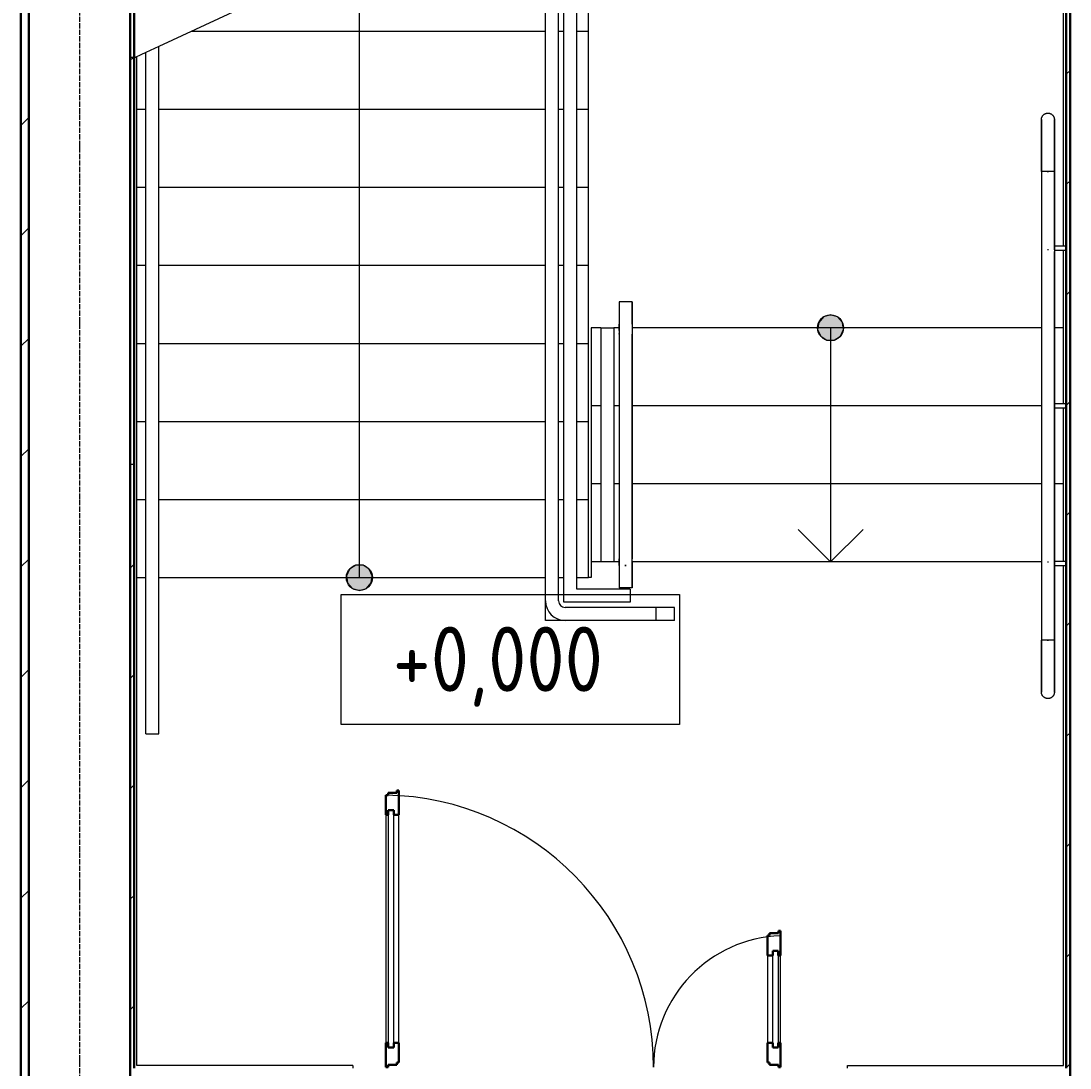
# Model space of a CAD drawing. Header units: millimetres. Extents: x -215207 to 92095, y -30385 to 123050.
# Drawn here: x -187160 to -183130, y -6139 to -2114 of the extents above; entities that cross this region are included whole.
import ezdxf

# ---------------------------------------------------------------- set-up
doc = ezdxf.new("R2010")
doc.units = ezdxf.units.MM
doc.linetypes.add('ADSK_Линия сетки', pattern=[25, 20, -2.5, 0, -2.5])
for name, color, linetype, lineweight in [('Аннотация', 7, 'Continuous', 20), ('Двери', 7, 'Continuous', 9), ('Лестницы', 7, 'Continuous', 9), ('Ограждение', 7, 'Continuous', 9), ('Оси', 7, 'Continuous', 9), ('Отметки', 7, 'Continuous', 9), ('Стены внутренние', 7, 'Continuous', 20), ('Стены наружные', 7, 'Continuous', 20), ('Стены штриховка', 7, 'Continuous', 9), ('Стрелки вверх', 7, 'Continuous', 20)]:
    doc.layers.add(name, color=color, linetype=linetype, lineweight=lineweight)
doc.layers.add('Двери открывание', color=7, linetype='Continuous', lineweight=9, true_color=0xc0c0c0)
doc.styles.add('GOST Common_3', font='GOST_Common.ttf', dxfattribs={"width": 0.9, "height": 2.5})

# ---------------------------------------------------------------- blocks, each defined once
blk = doc.blocks.new('1 этаж 21082025')
at = {"layer": 'Стрелки вверх'}
h = blk.add_hatch(color=256, dxfattribs=at)
edge = h.paths.add_edge_path()
edge.add_arc((15885, -34735), 50, 0, 360)
for points in [[(15899.1, -34783), (15922.8, -34767.7), (15934.5, -34742.1), (15930.5, -34714.2), (15912, -34692.9), (15885, -34685), (15858, -34692.9), (15839.5, -34714.2), (15835.5, -34742.1), (15847.2, -34767.7), (15870.9, -34783)], [(14075, -35745), (14102, -35737.1), (14120.5, -35715.8), (14124.5, -35687.9), (14112.8, -35662.3), (14089.1, -35647), (14060.9, -35647), (14037.2, -35662.3), (14025.5, -35687.9), (14029.5, -35715.8), (14048, -35737.1)]]:
    blk.add_hatch(color=256, dxfattribs=at).paths.add_polyline_path(points)
h = blk.add_hatch(color=256, dxfattribs=at)
edge = h.paths.add_edge_path()
edge.add_arc((14075, -35695), 50, 0, 360)
at = {"layer": 'Аннотация', "lineweight": 20}
for p, q in [((14004.4, -36260.2), (14004.4, -35760.2)), ((14004.4, -35760.2), (15304.4, -35760.2)), ((15304.4, -35760.2), (15304.4, -36260.2)), ((15304.4, -36260.2), (14004.4, -36260.2))]:
    blk.add_line(p, q, dxfattribs=at)
at = {"layer": 'Двери', "lineweight": 30}
for p, q in [((14185, -36531), (14177, -36531)), ((14177, -36531), (14177, -36607)), ((14219, -36522), (14185, -36522)), ((14185, -36522), (14185, -36531)), ((14227, -36513), (14219, -36513)), ((14219, -36513), (14219, -36522)), ((14227, -36607), (14227, -36513)), ((14186, -36589), (14186, -36607)), ((14207, -36589), (14186, -36589)), ((14207, -36607), (14207, -36589)), ((14186, -36607), (14177, -36607)), ((14227, -36607), (14207, -36607)), ((15651, -37071), (15643, -37071)), ((15643, -37071), (15643, -37147)), ((15685, -37062), (15651, -37062)), ((15651, -37062), (15651, -37071)), ((15693, -37053), (15685, -37053)), ((15685, -37053), (15685, -37062)), ((15693, -37147), (15693, -37053)), ((15643, -37147), (15663, -37147)), ((15663, -37147), (15663, -37129)), ((15663, -37129), (15684, -37129)), ((15684, -37129), (15684, -37147)), ((15684, -37147), (15693, -37147)), ((14177, -37483), (14177, -37577)), ((14186, -37483), (14177, -37483)), ((14186, -37501), (14186, -37483)), ((14207, -37501), (14186, -37501)), ((14207, -37483), (14207, -37501)), ((14227, -37483), (14207, -37483)), ((14227, -37559), (14227, -37483)), ((15643, -37483), (15643, -37559)), ((15643, -37483), (15663, -37483)), ((15663, -37483), (15663, -37501)), ((15663, -37501), (15684, -37501)), ((15684, -37483), (15693, -37483)), ((15684, -37501), (15684, -37483)), ((15693, -37577), (15693, -37483)), ((14219, -37568), (14219, -37559)), ((14219, -37559), (14227, -37559)), ((15643, -37559), (15651, -37559)), ((15651, -37559), (15651, -37568)), ((14177, -37577), (14185, -37577)), ((14185, -37577), (14185, -37568)), ((14185, -37568), (14219, -37568)), ((15651, -37568), (15685, -37568)), ((15685, -37568), (15685, -37577)), ((15685, -37577), (15693, -37577))]:
    blk.add_line(p, q, dxfattribs=at)
at = {"layer": 'Двери'}
for p, q in [((14186, -36589), (14186, -37501)), ((14207, -36589), (14186, -36589)), ((14207, -37501), (14207, -36589)), ((14177, -36607), (14177, -37483)), ((14227, -37483), (14227, -36607)), ((15643, -37147), (15643, -37483)), ((15663, -37501), (15663, -37129)), ((15663, -37129), (15684, -37129)), ((15684, -37129), (15684, -37501)), ((15693, -37483), (15693, -37147)), ((14186, -37501), (14207, -37501)), ((15684, -37501), (15663, -37501))]:
    blk.add_line(p, q, dxfattribs=at)
at = {"layer": 'Двери открывание'}
for centre, radius, start, end in [((14159, -37577), 1046, 0, 89.014), ((15711, -37577), 506, 92.0386, 180)]:
    blk.add_arc(centre, radius, start, end, dxfattribs=at)
at = {"layer": 'Лестницы'}
for p, q in [((14955, -33595), (14955, -33295)), ((13961.7, -33347.8), (13305, -33654.1)), ((13431.6, -33595), (14790, -33595)), ((13431.6, -33595), (14790, -33595)), ((14840, -33595), (14860, -33595)), ((14840, -33595), (14860, -33595)), ((14910, -33595), (14955, -33595)), ((14910, -33595), (14955, -33595)), ((14955, -33895), (14955, -33595)), ((13255, -33677.4), (13195, -33705.4)), ((13220, -33895), (13255, -33895)), ((13220, -33895), (13255, -33895)), ((13305, -33895), (14790, -33895)), ((13305, -33895), (14790, -33895)), ((14840, -33895), (14860, -33895)), ((14840, -33895), (14860, -33895)), ((14910, -33895), (14955, -33895)), ((14910, -33895), (14955, -33895)), ((14955, -34195), (14955, -33895)), ((13220, -34195), (13255, -34195)), ((13220, -34195), (13255, -34195)), ((13305, -34195), (14790, -34195)), ((13305, -34195), (14790, -34195)), ((14840, -34195), (14860, -34195)), ((14840, -34195), (14860, -34195)), ((14910, -34195), (14955, -34195)), ((14910, -34195), (14955, -34195)), ((14955, -34495), (14955, -34195)), ((13220, -34495), (13255, -34495)), ((13220, -34495), (13255, -34495)), ((13305, -34495), (14790, -34495)), ((13305, -34495), (14790, -34495)), ((14840, -34495), (14860, -34495)), ((14840, -34495), (14860, -34495)), ((14910, -34495), (14955, -34495)), ((14910, -34495), (14955, -34495)), ((14955, -34795), (14955, -34495)), ((15002.5, -34735), (14965, -34735)), ((14965, -34735), (14965, -35035)), ((15002.5, -34735), (14965, -34735)), ((15072.5, -34735), (15052.5, -34735)), ((15072.5, -34735), (15052.5, -34735)), ((16695, -34735), (15122.5, -34735)), ((16695, -34735), (15122.5, -34735)), ((16780, -34735), (16745, -34735)), ((16780, -34735), (16745, -34735)), ((13220, -34795), (13255, -34795)), ((13220, -34795), (13255, -34795)), ((13305, -34795), (14790, -34795)), ((13305, -34795), (14790, -34795)), ((14840, -34795), (14860, -34795)), ((14840, -34795), (14860, -34795)), ((14910, -34795), (14955, -34795)), ((14910, -34795), (14955, -34795)), ((14955, -35095), (14955, -34795)), ((14965, -35035), (14965, -35335)), ((15002.5, -35035), (14965, -35035)), ((15002.5, -35035), (14965, -35035)), ((15072.5, -35035), (15052.5, -35035)), ((15072.5, -35035), (15052.5, -35035)), ((16695, -35035), (15122.5, -35035)), ((16695, -35035), (15122.5, -35035)), ((13220, -35095), (13255, -35095)), ((13220, -35095), (13255, -35095)), ((13305, -35095), (14790, -35095)), ((13305, -35095), (14790, -35095)), ((14840, -35095), (14860, -35095)), ((14840, -35095), (14860, -35095)), ((14910, -35095), (14955, -35095)), ((14910, -35095), (14955, -35095)), ((14955, -35395), (14955, -35095)), ((14965, -35335), (14965, -35635)), ((15002.5, -35335), (14965, -35335)), ((15002.5, -35335), (14965, -35335)), ((15072.5, -35335), (15052.5, -35335)), ((15072.5, -35335), (15052.5, -35335)), ((16695, -35335), (15122.5, -35335)), ((16695, -35335), (15122.5, -35335)), ((16780, -35335), (16745, -35335)), ((16780, -35335), (16745, -35335)), ((13220, -35395), (13255, -35395)), ((13220, -35395), (13255, -35395)), ((13305, -35395), (14790, -35395)), ((13305, -35395), (14790, -35395)), ((14840, -35395), (14860, -35395)), ((14840, -35395), (14860, -35395)), ((14910, -35395), (14955, -35395)), ((14910, -35395), (14955, -35395)), ((14955, -35695), (14955, -35395)), ((14965, -35635), (14965, -35695)), ((15002.5, -35635), (14965, -35635)), ((15002.5, -35635), (14965, -35635)), ((15072.5, -35635), (15052.5, -35635)), ((15072.5, -35635), (15052.5, -35635)), ((16695, -35635), (15122.5, -35635)), ((16695, -35635), (15122.5, -35635)), ((13220, -35695), (13255, -35695)), ((13220, -35695), (13255, -35695)), ((13305, -35695), (14790, -35695)), ((13305, -35695), (14790, -35695)), ((14840, -35695), (14860, -35695)), ((14840, -35695), (14860, -35695)), ((14910, -35695), (14955, -35695)), ((14910, -35695), (14955, -35695)), ((14965, -35695), (14955, -35695))]:
    blk.add_line(p, q, dxfattribs=at)
at = {"layer": 'Ограждение'}
for p, q in [((16780, -34421.7), (16780, -30425)), ((14910, -35740), (14910, -32905.6)), ((14790, -35754.4), (14790, -32961.6)), ((14840, -35754.4), (14840, -32938.3)), ((14860, -35790), (14860, -32928.9)), ((13305, -33654.1), (13255, -33677.4)), ((13255, -35995), (13255, -33677.4)), ((13305, -35995), (13305, -33654.1)), ((13220, -33693.7), (13210, -33698.4)), ((13220, -35995), (13220, -33693.7)), ((16695.1, -33933), (16695.2, -33932)), ((16695.2, -33932), (16695.3, -33931)), ((16695.3, -33931), (16695.5, -33930)), ((16695.5, -33930), (16695.7, -33929.1)), ((16695.7, -33929.1), (16696, -33928.1)), ((16696, -33928.1), (16696.3, -33927.1)), ((16696.3, -33927.1), (16696.6, -33926.2)), ((16696.6, -33926.2), (16697, -33925.3)), ((16697, -33925.3), (16697.4, -33924.4)), ((16697.4, -33924.4), (16697.8, -33923.5)), ((16697.8, -33923.5), (16698.3, -33922.6)), ((16698.3, -33922.6), (16698.8, -33921.7)), ((16698.8, -33921.7), (16699.4, -33920.9)), ((16699.4, -33920.9), (16699.9, -33920.1)), ((16699.9, -33920.1), (16700.6, -33919.3)), ((16700.6, -33919.3), (16701.2, -33918.5)), ((16701.2, -33918.5), (16701.9, -33917.8)), ((16701.9, -33917.8), (16702.6, -33917.1)), ((16702.6, -33917.1), (16703.3, -33916.4)), ((16703.3, -33916.4), (16704.1, -33915.7)), ((16704.1, -33915.7), (16704.9, -33915.1)), ((16704.9, -33915.1), (16705.7, -33914.5)), ((16705.7, -33914.5), (16706.5, -33914)), ((16706.5, -33914), (16707.3, -33913.4)), ((16707.3, -33913.4), (16708.2, -33913)), ((16708.2, -33913), (16709.1, -33912.5)), ((16709.1, -33912.5), (16710, -33912.1)), ((16710, -33912.1), (16710.9, -33911.7)), ((16710.9, -33911.7), (16711.9, -33911.4)), ((16711.9, -33911.4), (16712.8, -33911)), ((16712.8, -33911), (16713.8, -33910.8)), ((16713.8, -33910.8), (16714.8, -33910.6)), ((16714.8, -33910.6), (16715.8, -33910.4)), ((16715.8, -33910.4), (16716.7, -33910.2)), ((16716.7, -33910.2), (16717.7, -33910.1)), ((16717.7, -33910.1), (16718.7, -33910)), ((16718.7, -33910), (16719.7, -33910)), ((16719.7, -33910), (16720, -33910)), ((16720, -33910), (16721, -33910)), ((16721, -33910), (16722, -33910.1)), ((16722, -33910.1), (16723, -33910.2)), ((16723, -33910.2), (16724, -33910.3)), ((16724, -33910.3), (16725, -33910.5)), ((16725, -33910.5), (16725.9, -33910.7)), ((16725.9, -33910.7), (16726.9, -33911)), ((16726.9, -33911), (16727.9, -33911.3)), ((16727.9, -33911.3), (16728.8, -33911.6)), ((16728.8, -33911.6), (16729.7, -33912)), ((16729.7, -33912), (16730.6, -33912.4)), ((16730.6, -33912.4), (16731.5, -33912.8)), ((16731.5, -33912.8), (16732.4, -33913.3)), ((16732.4, -33913.3), (16733.3, -33913.8)), ((16733.3, -33913.8), (16734.1, -33914.4)), ((16734.1, -33914.4), (16734.9, -33914.9)), ((16734.9, -33914.9), (16735.7, -33915.6)), ((16735.7, -33915.6), (16736.5, -33916.2)), ((16736.5, -33916.2), (16737.2, -33916.9)), ((16737.2, -33916.9), (16737.9, -33917.6)), ((16737.9, -33917.6), (16738.6, -33918.3)), ((16738.6, -33918.3), (16739.3, -33919.1)), ((16739.3, -33919.1), (16739.9, -33919.9)), ((16739.9, -33919.9), (16740.5, -33920.7)), ((16740.5, -33920.7), (16741, -33921.5)), ((16741, -33921.5), (16741.6, -33922.3)), ((16741.6, -33922.3), (16742, -33923.2)), ((16742, -33923.2), (16742.5, -33924.1)), ((16742.5, -33924.1), (16742.9, -33925)), ((16742.9, -33925), (16743.3, -33925.9)), ((16743.3, -33925.9), (16743.6, -33926.9)), ((16743.6, -33926.9), (16744, -33927.8)), ((16744, -33927.8), (16744.2, -33928.8)), ((16744.2, -33928.8), (16744.4, -33929.8)), ((16744.4, -33929.8), (16744.6, -33930.8)), ((16744.6, -33930.8), (16744.8, -33931.7)), ((16744.8, -33931.7), (16744.9, -33932.7)), ((16695, -33934), (16695.1, -33933)), ((16695, -33935), (16695, -33934)), ((16695, -33935.3), (16695, -33935)), ((16695, -33935), (16695, -33935)), ((16695, -33935), (16695, -33935.2)), ((16695, -33935.2), (16695, -33935.6)), ((16695, -33935.8), (16695, -33935.3)), ((16695, -33935.6), (16695, -33936.4)), ((16695, -33936.7), (16695, -33935.8)), ((16695, -33936.4), (16695, -33937.6)), ((16695, -33937.9), (16695, -33936.7)), ((16695, -33937.6), (16695, -33939)), ((16695, -33939.4), (16695, -33937.9)), ((16695, -33939), (16695, -33940.7)), ((16695, -33941.3), (16695, -33939.4)), ((16695, -33940.7), (16695, -33942.8)), ((16695, -33943.4), (16695, -33941.3)), ((16695, -33942.8), (16695, -33945.2)), ((16695, -33945.8), (16695, -33943.4)), ((16695, -33945.2), (16695, -33947.8)), ((16695, -33948.6), (16695, -33945.8)), ((16695, -33947.8), (16695, -33950.8)), ((16695, -33951.6), (16695, -33948.6)), ((16695, -33950.8), (16695, -33954)), ((16695, -33955), (16695, -33951.6)), ((16695, -33954), (16695, -33957.6)), ((16695, -33958.6), (16695, -33955)), ((16695, -33957.6), (16695, -33961.4)), ((16695, -33962.5), (16695, -33958.6)), ((16695, -33961.4), (16695, -33965.5)), ((16695, -33966.7), (16695, -33962.5)), ((16695, -33965.5), (16695, -33969.9)), ((16695, -33971.2), (16695, -33966.7)), ((16695, -33969.9), (16695, -33974.6)), ((16695, -33975.9), (16695, -33971.2)), ((16744.9, -33932.7), (16745, -33933.7)), ((16745, -33933.7), (16745, -33934.7)), ((16745, -33934.7), (16745, -33935)), ((16745, -33935.3), (16745, -33935)), ((16745, -33935), (16745, -33935)), ((16745, -33935), (16745, -33935.2)), ((16745, -33935.2), (16745, -33935.6)), ((16745, -33935.8), (16745, -33935.3)), ((16745, -33935.6), (16745, -33936.4)), ((16745, -33936.7), (16745, -33935.8)), ((16745, -33936.4), (16745, -33937.6)), ((16745, -33937.9), (16745, -33936.7)), ((16745, -33937.6), (16745, -33939)), ((16745, -33939.4), (16745, -33937.9)), ((16745, -33939), (16745, -33940.7)), ((16745, -33941.3), (16745, -33939.4)), ((16745, -33940.7), (16745, -33942.8)), ((16745, -33943.4), (16745, -33941.3)), ((16745, -33942.8), (16745, -33945.2)), ((16745, -33945.8), (16745, -33943.4)), ((16745, -33945.2), (16745, -33947.8)), ((16745, -33948.6), (16745, -33945.8)), ((16745, -33947.8), (16745, -33950.8)), ((16745, -33951.6), (16745, -33948.6)), ((16745, -33950.8), (16745, -33954)), ((16745, -33955), (16745, -33951.6)), ((16745, -33954), (16745, -33957.6)), ((16745, -33958.6), (16745, -33955)), ((16745, -33957.6), (16745, -33961.4)), ((16745, -33962.5), (16745, -33958.6)), ((16745, -33961.4), (16745, -33965.5)), ((16745, -33966.7), (16745, -33962.5)), ((16745, -33965.5), (16745, -33969.9)), ((16745, -33971.2), (16745, -33966.7)), ((16745, -33969.9), (16745, -33974.6)), ((16745, -33975.9), (16745, -33971.2)), ((16695, -33974.6), (16695, -33979.5)), ((16695, -33980.9), (16695, -33975.9)), ((16695, -33979.5), (16695, -33984.6)), ((16695, -33986.1), (16695, -33980.9)), ((16695, -33984.6), (16695, -33990)), ((16695, -33991.5), (16695, -33986.1)), ((16695, -33990), (16695, -33995.7)), ((16695, -33997.2), (16695, -33991.5)), ((16695, -33995.7), (16695, -34001.5)), ((16695, -34003.1), (16695, -33997.2)), ((16695, -34001.5), (16695, -34007.6)), ((16695, -34009.2), (16695, -34003.1)), ((16695, -34007.6), (16695, -34013.8)), ((16695, -34015.6), (16695, -34009.2)), ((16745, -33974.6), (16745, -33979.5)), ((16745, -33980.9), (16745, -33975.9)), ((16745, -33979.5), (16745, -33984.6)), ((16745, -33986.1), (16745, -33980.9)), ((16745, -33984.6), (16745, -33990)), ((16745, -33991.5), (16745, -33986.1)), ((16745, -33990), (16745, -33995.7)), ((16745, -33997.2), (16745, -33991.5)), ((16745, -33995.7), (16745, -34001.5)), ((16745, -34003.1), (16745, -33997.2)), ((16745, -34001.5), (16745, -34007.6)), ((16745, -34009.2), (16745, -34003.1)), ((16745, -34007.6), (16745, -34013.8)), ((16745, -34015.6), (16745, -34009.2)), ((16695, -34013.8), (16695, -34020.3)), ((16695, -34022.1), (16695, -34015.6)), ((16695, -34020.3), (16695, -34026.9)), ((16695, -34028.8), (16695, -34022.1)), ((16695, -34026.9), (16695, -34033.8)), ((16695, -34035.6), (16695, -34028.8)), ((16695, -34033.8), (16695, -34040.7)), ((16695, -34042.6), (16695, -34035.6)), ((16695, -34040.7), (16695, -34047.9)), ((16695, -34049.8), (16695, -34042.6)), ((16695, -34047.9), (16695, -34055.1)), ((16695, -34057.1), (16695, -34049.8)), ((16745, -34013.8), (16745, -34020.3)), ((16745, -34022.1), (16745, -34015.6)), ((16745, -34020.3), (16745, -34026.9)), ((16745, -34028.8), (16745, -34022.1)), ((16745, -34026.9), (16745, -34033.8)), ((16745, -34035.6), (16745, -34028.8)), ((16745, -34033.8), (16745, -34040.7)), ((16745, -34042.6), (16745, -34035.6)), ((16745, -34040.7), (16745, -34047.9)), ((16745, -34049.8), (16745, -34042.6)), ((16745, -34047.9), (16745, -34055.1)), ((16745, -34057.1), (16745, -34049.8)), ((16695, -34055.1), (16695, -34062.5)), ((16695, -34064.5), (16695, -34057.1)), ((16695, -34062.5), (16695, -34070)), ((16695, -34072.1), (16695, -34064.5)), ((16695, -34070), (16695, -34077.7)), ((16695, -34079.7), (16695, -34072.1)), ((16695, -34077.7), (16695, -34085.4)), ((16695, -34087.5), (16695, -34079.7)), ((16695, -34085.4), (16695, -34093.2)), ((16695, -34095.3), (16695, -34087.5)), ((16695, -34093.2), (16695, -34101)), ((16745, -34055.1), (16745, -34062.5)), ((16745, -34064.5), (16745, -34057.1)), ((16745, -34062.5), (16745, -34070)), ((16745, -34072.1), (16745, -34064.5)), ((16745, -34070), (16745, -34077.7)), ((16745, -34079.7), (16745, -34072.1)), ((16745, -34077.7), (16745, -34085.4)), ((16745, -34087.5), (16745, -34079.7)), ((16745, -34085.4), (16745, -34093.2)), ((16745, -34095.3), (16745, -34087.5)), ((16745, -34093.2), (16745, -34101)), ((16695, -34103.1), (16695, -34095.3)), ((16695, -34101), (16695, -34108.9)), ((16695, -34111.1), (16695, -34103.1)), ((16695, -34108.9), (16695, -34116.9)), ((16695, -34119), (16695, -34111.1)), ((16695, -34116.9), (16695, -34124.8)), ((16695, -34127), (16695, -34119)), ((16695, -34124.8), (16695, -34132.8)), ((16695, -34135), (16695, -34127)), ((16695, -34132.8), (16695, -34135)), ((16745, -34103.1), (16745, -34095.3)), ((16745, -34101), (16745, -34108.9)), ((16745, -34111.1), (16745, -34103.1)), ((16745, -34108.9), (16745, -34116.9)), ((16745, -34119), (16745, -34111.1)), ((16745, -34116.9), (16745, -34124.8)), ((16745, -34127), (16745, -34119)), ((16745, -34124.8), (16745, -34132.8)), ((16745, -34135), (16745, -34127)), ((16745, -34132.8), (16745, -34135)), ((16695, -34135), (16695, -34435.5)), ((16745, -34135), (16695, -34135)), ((16695, -34135), (16695, -34435)), ((16722.3, -34135), (16717.7, -34135)), ((16717.7, -34135), (16720, -34135)), ((16720, -34135), (16722.3, -34135)), ((16745, -34435.5), (16745, -34135)), ((16745, -34135), (16745, -34435)), ((16695, -34435), (16695, -35635)), ((16695, -34441.8), (16695, -35641.8)), ((16790, -34421.5), (16745, -34421.5)), ((16745, -34435), (16745, -35635)), ((16745, -34436.5), (16790, -34436.5)), ((16745, -35641.8), (16745, -34441.8)), ((16780, -35027.8), (16780, -34436.2)), ((15072.5, -34635), (15072.5, -34721.5)), ((15122.5, -34635), (15072.5, -34635)), ((15072.5, -34635), (15072.5, -34721.5)), ((15099.8, -34635), (15095.2, -34635)), ((15122.5, -34721.5), (15122.5, -34635)), ((15122.5, -34635), (15122.5, -34721.5)), ((15002.5, -34735), (15052.5, -34735)), ((15002.5, -34735), (15002.5, -35635)), ((15052.5, -34735), (15052.5, -35635)), ((15072.5, -34722.1), (15072.5, -34721.5)), ((15072.5, -34721.5), (15072.5, -34746.7)), ((15072.5, -34725.1), (15072.5, -34722.1)), ((15072.5, -34728.1), (15072.5, -34725.1)), ((15072.5, -34731.1), (15072.5, -34728.1)), ((15072.5, -34734), (15072.5, -34731.1)), ((15072.5, -34737), (15072.5, -34734)), ((15072.5, -34739.9), (15072.5, -34737)), ((15122.5, -34721.5), (15122.5, -34724.5)), ((15122.5, -34721.5), (15122.5, -34746.7)), ((15122.5, -34724.5), (15122.5, -34727.5)), ((15122.5, -34727.5), (15122.5, -34730.5)), ((15122.5, -34730.5), (15122.5, -34733.4)), ((15122.5, -34733.4), (15122.5, -34736.4)), ((15122.5, -34736.4), (15122.5, -34739.3)), ((15072.5, -34742.8), (15072.5, -34739.9)), ((15072.5, -34745.6), (15072.5, -34742.8)), ((15072.5, -34746.7), (15072.5, -35623.3)), ((15072.5, -34759.3), (15072.5, -34756.7)), ((15072.5, -34759.3), (15072.5, -35635.9)), ((15122.5, -34739.3), (15122.5, -34742.2)), ((15122.5, -34742.2), (15122.5, -34745.1)), ((15122.5, -34745.1), (15122.5, -34746.7)), ((15122.5, -34746.7), (15122.5, -35623.3)), ((15122.5, -34756.1), (15122.5, -34758.7)), ((15122.5, -34758.7), (15122.5, -34759.3)), ((15122.5, -35635.9), (15122.5, -34759.3)), ((16790, -35027.5), (16745, -35027.5)), ((16745, -35042.5), (16790, -35042.5)), ((16780, -35633.8), (16780, -35042.2)), ((15072.5, -35648.5), (15072.5, -35623.3)), ((15122.5, -35648.5), (15122.5, -35623.3)), ((15052.5, -35635), (15002.5, -35635)), ((15072.5, -35635.9), (15072.5, -35636.8)), ((15072.5, -35635.9), (15072.5, -35648.5)), ((15072.5, -35635.9), (15072.5, -35641.8)), ((15072.5, -35635.9), (15072.5, -35642)), ((15072.5, -35636.8), (15072.5, -35637.7)), ((15072.5, -35637.7), (15072.5, -35638.6)), ((15072.5, -35638.6), (15072.5, -35639.5)), ((15072.5, -35639.5), (15072.5, -35640.5)), ((15072.5, -35640.5), (15072.5, -35641.4)), ((15072.5, -35641.4), (15072.5, -35642.4)), ((15072.5, -35642.4), (15072.5, -35643.4)), ((15072.5, -35643.4), (15072.5, -35644.3)), ((15072.5, -35644.3), (15072.5, -35645.3)), ((15072.5, -35645.3), (15072.5, -35646.3)), ((15072.5, -35646.3), (15072.5, -35647.3)), ((15072.5, -35647.3), (15072.5, -35648.3)), ((15072.5, -35648.3), (15072.5, -35648.5)), ((15072.5, -35648.5), (15072.5, -35735)), ((15072.5, -35648.5), (15072.5, -35735)), ((15095.2, -35648.5), (15099.8, -35648.5)), ((15099.8, -35648.5), (15095.2, -35648.5)), ((15122.5, -35636.1), (15122.5, -35635.9)), ((15122.5, -35641.8), (15122.5, -35635.9)), ((15122.5, -35635.9), (15122.5, -35648.5)), ((15122.5, -35637), (15122.5, -35636.1)), ((15122.5, -35637.9), (15122.5, -35637)), ((15122.5, -35638.8), (15122.5, -35637.9)), ((15122.5, -35639.7), (15122.5, -35638.8)), ((15122.5, -35640.7), (15122.5, -35639.7)), ((15122.5, -35641.6), (15122.5, -35640.7)), ((15122.5, -35642.6), (15122.5, -35641.6)), ((15122.5, -35648.5), (15122.5, -35641.8)), ((15122.5, -35643.6), (15122.5, -35642.6)), ((15122.5, -35644.5), (15122.5, -35643.6)), ((15122.5, -35645.5), (15122.5, -35644.5)), ((15122.5, -35646.5), (15122.5, -35645.5)), ((15122.5, -35647.5), (15122.5, -35646.5)), ((15122.5, -35648.5), (15122.5, -35647.5)), ((15122.5, -35735), (15122.5, -35648.5)), ((15122.5, -35648.5), (15122.5, -35735)), ((16695, -35635), (16695, -35935)), ((16695, -35641.8), (16695, -35935)), ((16790, -35633.5), (16745, -35633.5)), ((16745, -35635), (16745, -35935)), ((16745, -35935), (16745, -35641.8)), ((16745, -35648.5), (16790, -35648.5)), ((16780, -37570), (16780, -35648.3)), ((15115, -35740), (14910, -35740)), ((15122.5, -35735), (15072.5, -35735)), ((15095.2, -35735), (15099.8, -35735)), ((15115, -35740), (15115, -35790)), ((14790, -35776.8), (14790, -35754.4)), ((14790, -35765), (14790, -35754.4)), ((14790, -35776.8), (14790, -35765)), ((14790, -35785), (14790, -35776.8)), ((14790, -35860), (14790, -35785)), ((14840, -35776.8), (14840, -35754.4)), ((14840, -35765), (14840, -35754.4)), ((14840, -35776.8), (14840, -35765)), ((14840, -35785), (14840, -35776.8)), ((15115, -35790), (14860, -35790)), ((15215, -35810), (14865, -35810)), ((15215, -35860), (15215, -35810)), ((15285, -35810), (15215, -35810)), ((15285, -35860), (15285, -35810)), ((14865, -35860), (14790, -35860)), ((15215, -35860), (14865, -35860)), ((15285, -35860), (15215, -35860)), ((16695, -35935), (16695, -35943)), ((16695, -35937.2), (16695, -35935)), ((16745, -35935), (16695, -35935)), ((16695, -35945.2), (16695, -35937.2)), ((16695, -35943), (16695, -35951)), ((16695, -35953.1), (16695, -35945.2)), ((16717.7, -35935), (16722.3, -35935)), ((16720, -35935), (16717.7, -35935)), ((16722.3, -35935), (16720, -35935)), ((16745, -35935), (16745, -35943)), ((16745, -35937.2), (16745, -35935)), ((16745, -35945.2), (16745, -35937.2)), ((16745, -35943), (16745, -35951)), ((16745, -35953.1), (16745, -35945.2)), ((16695, -35951), (16695, -35958.9)), ((16695, -35961.1), (16695, -35953.1)), ((16695, -35958.9), (16695, -35966.9)), ((16695, -35969), (16695, -35961.1)), ((16695, -35966.9), (16695, -35974.7)), ((16695, -35976.8), (16695, -35969)), ((16695, -35974.7), (16695, -35982.5)), ((16695, -35984.6), (16695, -35976.8)), ((16695, -35982.5), (16695, -35990.3)), ((16695, -35992.3), (16695, -35984.6)), ((16745, -35951), (16745, -35958.9)), ((16745, -35961.1), (16745, -35953.1)), ((16745, -35958.9), (16745, -35966.9)), ((16745, -35969), (16745, -35961.1)), ((16745, -35966.9), (16745, -35974.7)), ((16745, -35976.8), (16745, -35969)), ((16745, -35974.7), (16745, -35982.5)), ((16745, -35984.6), (16745, -35976.8)), ((16745, -35982.5), (16745, -35990.3)), ((16745, -35992.3), (16745, -35984.6)), ((13220, -37570), (13220, -35995)), ((13255, -36295), (13255, -35995)), ((13305, -36295), (13305, -35995)), ((16695, -35990.3), (16695, -35997.9)), ((16695, -36000), (16695, -35992.3)), ((16695, -35997.9), (16695, -36005.5)), ((16695, -36007.5), (16695, -36000)), ((16695, -36005.5), (16695, -36012.9)), ((16695, -36014.9), (16695, -36007.5)), ((16695, -36012.9), (16695, -36020.2)), ((16695, -36022.1), (16695, -36014.9)), ((16695, -36020.2), (16695, -36027.4)), ((16695, -36029.3), (16695, -36022.1)), ((16695, -36027.4), (16695, -36034.4)), ((16745, -35990.3), (16745, -35997.9)), ((16745, -36000), (16745, -35992.3)), ((16745, -35997.9), (16745, -36005.5)), ((16745, -36007.5), (16745, -36000)), ((16745, -36005.5), (16745, -36012.9)), ((16745, -36014.9), (16745, -36007.5)), ((16745, -36012.9), (16745, -36020.2)), ((16745, -36022.1), (16745, -36014.9)), ((16745, -36020.2), (16745, -36027.4)), ((16745, -36029.3), (16745, -36022.1)), ((16745, -36027.4), (16745, -36034.4)), ((16695, -36036.2), (16695, -36029.3)), ((16695, -36034.4), (16695, -36041.2)), ((16695, -36043.1), (16695, -36036.2)), ((16695, -36041.2), (16695, -36047.9)), ((16695, -36049.7), (16695, -36043.1)), ((16695, -36047.9), (16695, -36054.4)), ((16695, -36056.2), (16695, -36049.7)), ((16695, -36054.4), (16695, -36060.8)), ((16695, -36062.4), (16695, -36056.2)), ((16695, -36060.8), (16695, -36066.9)), ((16695, -36068.5), (16695, -36062.4)), ((16695, -36066.9), (16695, -36072.8)), ((16695, -36074.3), (16695, -36068.5)), ((16745, -36036.2), (16745, -36029.3)), ((16745, -36034.4), (16745, -36041.2)), ((16745, -36043.1), (16745, -36036.2)), ((16745, -36041.2), (16745, -36047.9)), ((16745, -36049.7), (16745, -36043.1)), ((16745, -36047.9), (16745, -36054.4)), ((16745, -36056.2), (16745, -36049.7)), ((16745, -36054.4), (16745, -36060.8)), ((16745, -36062.4), (16745, -36056.2)), ((16745, -36060.8), (16745, -36066.9)), ((16745, -36068.5), (16745, -36062.4)), ((16745, -36066.9), (16745, -36072.8)), ((16745, -36074.3), (16745, -36068.5)), ((16695, -36072.8), (16695, -36078.5)), ((16695, -36080), (16695, -36074.3)), ((16695, -36078.5), (16695, -36083.9)), ((16695, -36085.4), (16695, -36080)), ((16695, -36083.9), (16695, -36089.1)), ((16695, -36090.5), (16695, -36085.4)), ((16695, -36089.1), (16695, -36094.1)), ((16695, -36095.4), (16695, -36090.5)), ((16695, -36094.1), (16695, -36098.8)), ((16695, -36100.1), (16695, -36095.4)), ((16695, -36098.8), (16695, -36103.3)), ((16695, -36104.5), (16695, -36100.1)), ((16695, -36103.3), (16695, -36107.5)), ((16695, -36108.6), (16695, -36104.5)), ((16695, -36107.5), (16695, -36111.4)), ((16695, -36112.4), (16695, -36108.6)), ((16745, -36072.8), (16745, -36078.5)), ((16745, -36080), (16745, -36074.3)), ((16745, -36078.5), (16745, -36083.9)), ((16745, -36085.4), (16745, -36080)), ((16745, -36083.9), (16745, -36089.1)), ((16745, -36090.5), (16745, -36085.4)), ((16745, -36089.1), (16745, -36094.1)), ((16745, -36095.4), (16745, -36090.5)), ((16745, -36094.1), (16745, -36098.8)), ((16745, -36100.1), (16745, -36095.4)), ((16745, -36098.8), (16745, -36103.3)), ((16745, -36104.5), (16745, -36100.1)), ((16745, -36103.3), (16745, -36107.5)), ((16745, -36108.6), (16745, -36104.5)), ((16745, -36107.5), (16745, -36111.4)), ((16745, -36112.4), (16745, -36108.6)), ((16695, -36111.4), (16695, -36115)), ((16695, -36116), (16695, -36112.4)), ((16695, -36115), (16695, -36118.4)), ((16695, -36119.2), (16695, -36116)), ((16695, -36118.4), (16695, -36121.4)), ((16695, -36122.2), (16695, -36119.2)), ((16695, -36121.4), (16695, -36124.2)), ((16695, -36124.8), (16695, -36122.2)), ((16695, -36124.2), (16695, -36126.6)), ((16695, -36127.2), (16695, -36124.8)), ((16695, -36126.6), (16695, -36128.7)), ((16695, -36129.3), (16695, -36127.2)), ((16695, -36128.7), (16695, -36130.6)), ((16695, -36131), (16695, -36129.3)), ((16695, -36130.6), (16695, -36132.1)), ((16695, -36132.4), (16695, -36131)), ((16695, -36132.1), (16695, -36133.3)), ((16695, -36133.6), (16695, -36132.4)), ((16695, -36133.3), (16695, -36134.2)), ((16695, -36134.4), (16695, -36133.6)), ((16695, -36134.2), (16695, -36134.7)), ((16695, -36134.8), (16695, -36134.4)), ((16695, -36134.7), (16695, -36135)), ((16695, -36135), (16695, -36134.8)), ((16695, -36135.3), (16695, -36135)), ((16695, -36135), (16695, -36135)), ((16695, -36136.3), (16695, -36135.3)), ((16695.1, -36137.3), (16695, -36136.3)), ((16695.2, -36138.3), (16695.1, -36137.3)), ((16695.4, -36139.2), (16695.2, -36138.3)), ((16695.6, -36140.2), (16695.4, -36139.2)), ((16695.8, -36141.2), (16695.6, -36140.2)), ((16696, -36142.2), (16695.8, -36141.2)), ((16696.4, -36143.1), (16696, -36142.2)), ((16696.7, -36144.1), (16696.4, -36143.1)), ((16697.1, -36145), (16696.7, -36144.1)), ((16697.5, -36145.9), (16697.1, -36145)), ((16698, -36146.8), (16697.5, -36145.9)), ((16698.4, -36147.7), (16698, -36146.8)), ((16699, -36148.5), (16698.4, -36147.7)), ((16699.5, -36149.3), (16699, -36148.5)), ((16741.2, -36148.3), (16740.6, -36149.1)), ((16741.7, -36147.4), (16741.2, -36148.3)), ((16742.2, -36146.5), (16741.7, -36147.4)), ((16742.6, -36145.6), (16742.2, -36146.5)), ((16743, -36144.7), (16742.6, -36145.6)), ((16743.4, -36143.8), (16743, -36144.7)), ((16743.7, -36142.9), (16743.4, -36143.8)), ((16744, -36141.9), (16743.7, -36142.9)), ((16744.3, -36140.9), (16744, -36141.9)), ((16744.5, -36140), (16744.3, -36140.9)), ((16744.7, -36139), (16744.5, -36140)), ((16744.8, -36138), (16744.7, -36139)), ((16744.9, -36137), (16744.8, -36138)), ((16745, -36136), (16744.9, -36137)), ((16745, -36111.4), (16745, -36115)), ((16745, -36116), (16745, -36112.4)), ((16745, -36115), (16745, -36118.4)), ((16745, -36119.2), (16745, -36116)), ((16745, -36118.4), (16745, -36121.4)), ((16745, -36122.2), (16745, -36119.2)), ((16745, -36121.4), (16745, -36124.2)), ((16745, -36124.8), (16745, -36122.2)), ((16745, -36124.2), (16745, -36126.6)), ((16745, -36127.2), (16745, -36124.8)), ((16745, -36126.6), (16745, -36128.7)), ((16745, -36129.3), (16745, -36127.2)), ((16745, -36128.7), (16745, -36130.6)), ((16745, -36131), (16745, -36129.3)), ((16745, -36130.6), (16745, -36132.1)), ((16745, -36132.4), (16745, -36131)), ((16745, -36132.1), (16745, -36133.3)), ((16745, -36133.6), (16745, -36132.4)), ((16745, -36133.3), (16745, -36134.2)), ((16745, -36134.4), (16745, -36133.6)), ((16745, -36134.2), (16745, -36134.7)), ((16745, -36134.8), (16745, -36134.4)), ((16745, -36134.7), (16745, -36135)), ((16745, -36135), (16745, -36134.8)), ((16745, -36135), (16745, -36136)), ((16745, -36135), (16745, -36135)), ((16700.1, -36150.1), (16699.5, -36149.3)), ((16700.7, -36150.9), (16700.1, -36150.1)), ((16701.4, -36151.7), (16700.7, -36150.9)), ((16702.1, -36152.4), (16701.4, -36151.7)), ((16702.8, -36153.1), (16702.1, -36152.4)), ((16703.5, -36153.8), (16702.8, -36153.1)), ((16704.3, -36154.4), (16703.5, -36153.8)), ((16705.1, -36155.1), (16704.3, -36154.4)), ((16705.9, -36155.6), (16705.1, -36155.1)), ((16706.7, -36156.2), (16705.9, -36155.6)), ((16707.6, -36156.7), (16706.7, -36156.2)), ((16708.5, -36157.2), (16707.6, -36156.7)), ((16709.4, -36157.6), (16708.5, -36157.2)), ((16710.3, -36158), (16709.4, -36157.6)), ((16711.2, -36158.4), (16710.3, -36158)), ((16712.1, -36158.7), (16711.2, -36158.4)), ((16713.1, -36159), (16712.1, -36158.7)), ((16714.1, -36159.3), (16713.1, -36159)), ((16715, -36159.5), (16714.1, -36159.3)), ((16716, -36159.7), (16715, -36159.5)), ((16717, -36159.8), (16716, -36159.7)), ((16718, -36159.9), (16717, -36159.8)), ((16719, -36160), (16718, -36159.9)), ((16720, -36160), (16719, -36160)), ((16720.3, -36160), (16720, -36160)), ((16721.3, -36160), (16720.3, -36160)), ((16722.3, -36159.9), (16721.3, -36160)), ((16723.3, -36159.8), (16722.3, -36159.9)), ((16724.2, -36159.6), (16723.3, -36159.8)), ((16725.2, -36159.4), (16724.2, -36159.6)), ((16726.2, -36159.2), (16725.2, -36159.4)), ((16727.2, -36159), (16726.2, -36159.2)), ((16728.1, -36158.6), (16727.2, -36159)), ((16729.1, -36158.3), (16728.1, -36158.6)), ((16730, -36157.9), (16729.1, -36158.3)), ((16730.9, -36157.5), (16730, -36157.9)), ((16731.8, -36157), (16730.9, -36157.5)), ((16732.7, -36156.6), (16731.8, -36157)), ((16733.5, -36156), (16732.7, -36156.6)), ((16734.3, -36155.5), (16733.5, -36156)), ((16735.1, -36154.9), (16734.3, -36155.5)), ((16735.9, -36154.3), (16735.1, -36154.9)), ((16736.7, -36153.6), (16735.9, -36154.3)), ((16737.4, -36152.9), (16736.7, -36153.6)), ((16738.1, -36152.2), (16737.4, -36152.9)), ((16738.8, -36151.5), (16738.1, -36152.2)), ((16739.4, -36150.7), (16738.8, -36151.5)), ((16740.1, -36149.9), (16739.4, -36150.7)), ((16740.6, -36149.1), (16740.1, -36149.9)), ((13255, -36295), (13305, -36295)), ((14050, -37570), (13220, -37570)), ((14050, -37570), (14050, -37580)), ((15950, -37570), (16780, -37570)), ((15950, -37580), (15950, -37570))]:
    blk.add_line(p, q, dxfattribs=at)
for radius in [75, 25]:
    blk.add_arc((14865, -35785), radius, 180, 270, dxfattribs=at)
for points in [[(16722, -34435), (16721.3, -34435), (16720, -34435), (16718.7, -34435), (16718, -34435)], [(16718, -35635), (16718.7, -35635), (16720, -35635), (16721.3, -35635), (16722, -35635)]]:
    blk.add_open_spline(points, degree=3, dxfattribs=at)
at = {"layer": 'Оси', "linetype": 'ADSK_Линия сетки'}
blk.add_line((13000, -29900), (13000, -60626.1), dxfattribs=at)
at = {"layer": 'Стены внутренние', "lineweight": 30}
blk.add_line((12805, -32200), (12805, -38205), dxfattribs=at)
at = {"layer": 'Стены наружные', "lineweight": 30}
for p, q in [((13195, -30400), (13195, -37715)), ((13210, -37580), (13210, -30415)), ((16790, -30415), (16790, -37580)), ((16805, -37715), (16805, -30400)), ((12775, -32230), (12775, -38175))]:
    blk.add_line(p, q, dxfattribs=at)
at = {"layer": 'Стены наружные', "linetype": 'Continuous', "lineweight": 9}
for p, q in [((16790, -33760.7), (16805, -33745.7)), ((12775, -33957.3), (12805, -33927.3)), ((16790, -34184.9), (16805, -34169.9)), ((12775, -34381.5), (12805, -34351.5)), ((16790, -34609.2), (16805, -34594.2)), ((12775, -34805.8), (12805, -34775.8)), ((16790, -35033.5), (16805, -35018.5)), ((12775, -35230.1), (12805, -35200.1)), ((16790, -35457.7), (16805, -35442.7)), ((12775, -35654.3), (12805, -35624.3)), ((13195, -35658.6), (13210, -35643.6)), ((16790, -35882), (16805, -35867)), ((12775, -36078.6), (12805, -36048.6)), ((13195, -36082.9), (13210, -36067.9)), ((16790, -36306.2), (16805, -36291.2)), ((12775, -36502.9), (12805, -36472.9)), ((13195, -36507.1), (13210, -36492.1)), ((16790, -36730.5), (16805, -36715.5)), ((12775, -36927.1), (12805, -36897.1)), ((13195, -36931.4), (13210, -36916.4)), ((16790, -37154.8), (16805, -37139.8)), ((12775, -37351.4), (12805, -37321.4)), ((13195, -37355.7), (13210, -37340.7)), ((16790, -37579), (16805, -37564))]:
    blk.add_line(p, q, dxfattribs=at)
at = {"layer": 'Стены штриховка'}
for p, q in [((13195, -33695), (13210, -33695)), ((13210, -35260.2), (13195, -35260.2))]:
    blk.add_line(p, q, dxfattribs=at)
at = {"layer": 'Стрелки вверх'}
for p, q in [((14075, -33595), (14075, -33395)), ((14075, -33895), (14075, -33595)), ((14075, -34195), (14075, -33895)), ((14075, -34495), (14075, -34195)), ((14075, -34795), (14075, -34495)), ((15858, -34692.9), (15839.5, -34714.2)), ((15885, -34685), (15858, -34692.9)), ((15912, -34692.9), (15885, -34685)), ((15930.5, -34714.2), (15912, -34692.9)), ((15839.5, -34714.2), (15835.5, -34742.1)), ((15885, -34735), (15885, -35035)), ((15934.5, -34742.1), (15930.5, -34714.2)), ((15835.5, -34742.1), (15847.2, -34767.7)), ((15847.2, -34767.7), (15870.9, -34783)), ((15899.1, -34783), (15922.8, -34767.7)), ((15922.8, -34767.7), (15934.5, -34742.1)), ((14075, -35095), (14075, -34795)), ((15870.9, -34783), (15899.1, -34783)), ((15885, -35035), (15885, -35335)), ((14075, -35395), (14075, -35095)), ((15885, -35335), (15885, -35635)), ((14075, -35695), (14075, -35395)), ((15885, -35635), (15760, -35510)), ((15885, -35635), (16010, -35510)), ((14037.2, -35662.3), (14025.5, -35687.9)), ((14060.9, -35647), (14037.2, -35662.3)), ((14089.1, -35647), (14060.9, -35647)), ((14112.8, -35662.3), (14089.1, -35647)), ((14124.5, -35687.9), (14112.8, -35662.3)), ((14025.5, -35687.9), (14029.5, -35715.8)), ((14120.5, -35715.8), (14124.5, -35687.9)), ((14029.5, -35715.8), (14048, -35737.1)), ((14048, -35737.1), (14075, -35745)), ((14075, -35745), (14102, -35737.1)), ((14102, -35737.1), (14120.5, -35715.8))]:
    blk.add_line(p, q, dxfattribs=at)
for centre in [(15885, -34735), (14075, -35695)]:
    blk.add_circle(centre, 50, dxfattribs=at)
at = {"layer": 'Отметки', "style": 'GOST Common_3', "width": 0.9}
blk.add_text('+0,000', height=250, dxfattribs=at).set_placement((14203.2, -36133.4))

msp = doc.modelspace()

# ---------------------------------------------------------------- block references
msp.add_blockref('1 этаж 21082025', (-199934.8, 31441.4))

doc.saveas('drawing.dxf')
